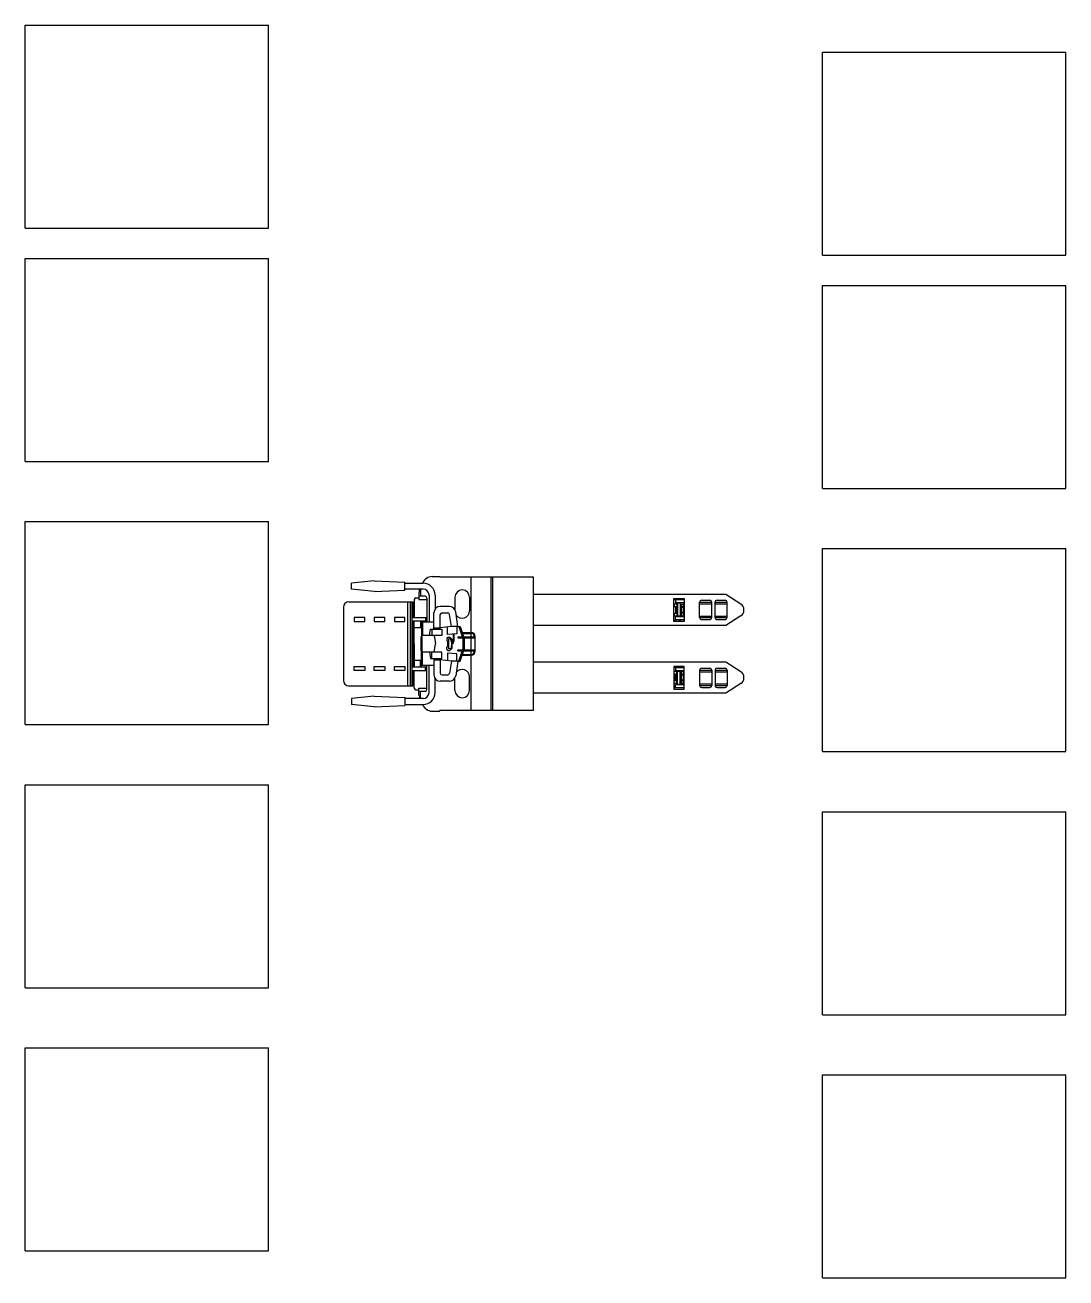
# Model space of a CAD drawing. Header units: millimetres. Extents: x -9564 to 48820, y -25359 to 24346.
# Drawn here: x 19907 to 25032, y -22808 to -16640 of the extents above; entities that cross this region are included whole.
import ezdxf

# ---------------------------------------------------------------- set-up
doc = ezdxf.new("R2010")
doc.units = ezdxf.units.MM
doc.header["$LTSCALE"] = 100
doc.layers.add('Maquinas', color=200, linetype='Continuous')
doc.layers.add('Mesas-estantes', color=230, linetype='Continuous')

msp = doc.modelspace()

# ---------------------------------------------------------------- linework, layer by layer
at = {"layer": 'Maquinas'}
for p, q in [((21911.533, -19355.237), (21948.433, -19355.237)), ((21948.433, -19355.237), (21948.433, -19357.937)), ((22104.133, -19357.937), (21948.433, -19357.937)), ((22411.033, -19357.937), (22104.133, -19357.937)), ((22104.133, -19630.334), (22104.133, -19357.937)), ((22201.333, -20014.937), (22201.333, -19357.937)), ((22210.333, -20014.937), (22210.333, -19357.937)), ((22411.033, -20014.937), (22411.033, -19357.937)), ((21626.233, -19376.837), (21513.733, -19387.637)), ((21513.733, -19417.337), (21513.733, -19387.637)), ((21626.233, -19428.137), (21513.733, -19417.337)), ((21626.233, -19376.837), (21776.533, -19383.137)), ((21626.233, -19428.137), (21776.533, -19421.837)), ((21776.533, -19421.837), (21776.533, -19383.137)), ((21776.533, -19387.637), (21866.533, -19387.637)), ((21866.533, -19417.337), (21776.533, -19417.337)), ((21848.533, -19429.937), (21848.533, -19417.337)), ((21853.933, -19417.337), (21853.933, -19452.437)), ((21500.852, -19479.437), (21816.133, -19479.437)), ((21789.133, -19479.437), (21789.133, -19893.437)), ((21802.633, -19479.437), (21802.633, -19893.437)), ((21811.633, -19479.437), (21811.633, -19893.437)), ((21816.133, -19479.437), (21816.133, -19555.937)), ((21823.333, -19467.737), (21823.333, -19555.937)), ((21830.533, -19460.537), (21844.933, -19460.537)), ((21848.533, -19429.937), (21844.933, -19433.537)), ((21844.933, -19433.537), (21844.933, -19467.737)), ((21876.433, -19452.437), (21844.933, -19452.437)), ((21844.933, -19467.737), (21885.433, -19467.737)), ((21885.433, -19461.437), (21885.433, -19579.337)), ((21896.233, -19447.037), (21896.233, -19579.337)), ((21925.933, -19447.037), (21925.933, -19514.767)), ((22023.133, -19456.937), (22023.133, -19517.587)), ((22095.133, -19456.937), (22095.133, -19524.437)), ((23356.933, -19443.437), (22411.033, -19443.437)), ((23152.633, -19470.299), (23100.433, -19470.299)), ((23108.533, -19470.299), (23108.533, -19484.699)), ((23148.133, -19484.699), (23108.533, -19484.699)), ((23119.333, -19486.499), (23119.333, -19550.399)), ((23131.933, -19486.499), (23119.333, -19486.499)), ((23131.933, -19486.499), (23131.933, -19550.399)), ((23148.133, -19484.699), (23148.133, -19550.399)), ((23228.233, -19556.699), (23228.233, -19481.999)), ((23228.233, -19481.999), (23287.633, -19481.999)), ((23228.233, -19489.199), (23287.633, -19489.199)), ((23238.133, -19472.099), (23277.733, -19472.099)), ((23287.633, -19556.699), (23287.633, -19481.999)), ((23303.833, -19556.699), (23303.833, -19481.999)), ((23303.833, -19481.999), (23363.233, -19481.999)), ((23303.833, -19489.199), (23363.233, -19489.199)), ((23313.733, -19472.099), (23353.333, -19472.099)), ((23431.445, -19490.854), (23356.933, -19443.437)), ((23363.233, -19556.699), (23363.233, -19481.999)), ((21474.133, -19506.156), (21474.133, -19866.718)), ((21919.585, -19614.437), (21919.585, -19533.731)), ((21996.085, -19502.231), (21951.085, -19502.231)), ((21951.085, -19614.437), (21951.085, -19542.731)), ((21960.085, -19533.731), (21988.279, -19533.731)), ((22005.728, -19601.231), (21997.189, -19541.458)), ((22037.547, -19601.231), (22027.268, -19529.276)), ((23116.633, -19490.999), (23103.133, -19490.999)), ((23103.133, -19490.999), (23103.133, -19504.499)), ((23116.633, -19504.499), (23103.133, -19504.499)), ((23116.633, -19536.899), (23103.133, -19536.899)), ((23103.133, -19536.899), (23103.133, -19550.399)), ((23116.633, -19550.399), (23103.133, -19550.399)), ((23116.633, -19507.199), (23108.533, -19507.199)), ((23108.533, -19507.199), (23108.533, -19531.499)), ((23116.633, -19531.499), (23108.533, -19531.499)), ((23116.633, -19490.999), (23116.633, -19550.399)), ((23131.933, -19550.399), (23119.333, -19550.399)), ((23138.233, -19491.899), (23138.233, -19550.399)), ((23148.133, -19491.899), (23138.233, -19491.899)), ((23148.133, -19504.499), (23138.233, -19504.499)), ((23148.133, -19507.199), (23138.233, -19507.199)), ((23148.133, -19531.499), (23138.233, -19531.499)), ((23148.133, -19535.999), (23138.233, -19535.999)), ((23148.133, -19550.399), (23138.233, -19550.399)), ((23228.233, -19549.499), (23287.633, -19549.499)), ((23303.833, -19549.499), (23363.233, -19549.499)), ((23431.445, -19549.021), (23356.933, -19596.437)), ((23446.033, -19522.445), (23446.033, -19517.429)), ((21811.633, -19555.937), (21885.433, -19555.937)), ((21811.633, -19573.937), (21885.433, -19573.937)), ((21816.133, -19573.937), (21816.133, -19798.937)), ((21823.333, -19686.437), (21823.333, -19573.937)), ((21823.333, -19605.437), (21863.833, -19605.437)), ((21853.933, -19573.937), (21853.933, -19605.437)), ((21859.333, -19573.937), (21859.333, -19650.437)), ((21919.585, -19579.337), (21863.833, -19579.337)), ((21863.833, -19579.337), (21863.833, -19645.937)), ((21879.133, -19555.937), (21879.133, -19573.937)), ((21919.585, -19607.237), (21951.085, -19607.237)), ((22005.728, -19601.231), (21951.085, -19607.237)), ((21987.147, -19640.831), (21987.147, -19603.273)), ((22037.547, -19601.231), (22005.728, -19601.231)), ((22037.547, -19601.231), (22033.047, -19601.231)), ((22033.047, -19601.231), (22033.047, -19637.231)), ((22037.547, -19601.231), (22049.247, -19601.231)), ((22042.624, -19601.231), (22061.833, -19660.434)), ((22049.247, -19601.231), (22068.133, -19659.437)), ((23356.933, -19596.437), (22411.033, -19596.437)), ((23108.533, -19568.399), (23108.533, -19553.999)), ((23152.633, -19553.999), (23108.533, -19553.999)), ((23152.633, -19568.399), (23108.533, -19568.399)), ((23228.233, -19556.699), (23287.633, -19556.699)), ((23238.133, -19566.599), (23277.733, -19566.599)), ((23303.833, -19556.699), (23363.233, -19556.699)), ((23313.733, -19566.599), (23353.333, -19566.599)), ((21859.333, -19650.437), (21857.533, -19652.237)), ((21857.533, -19720.637), (21857.533, -19652.237)), ((21863.833, -19645.937), (21862.033, -19647.737)), ((21862.033, -19725.137), (21862.033, -19647.737)), ((21959.185, -19645.937), (21863.833, -19645.937)), ((21898.885, -19645.937), (21903.385, -19614.437)), ((21903.385, -19614.437), (21951.085, -19614.437)), ((21909.685, -19614.437), (21909.685, -19645.937)), ((21920.533, -19645.937), (21927.733, -19686.437)), ((21951.085, -19614.437), (21959.185, -19614.437)), ((21959.185, -19614.437), (21959.185, -19645.937)), ((21983.533, -19659.437), (21983.533, -19672.037)), ((21983.533, -19659.437), (21986.233, -19659.437)), ((21983.533, -19672.037), (21986.233, -19672.037)), ((21986.233, -19659.437), (21986.233, -19654.037)), ((21986.233, -19654.037), (21998.833, -19654.037)), ((21986.233, -19672.037), (21986.233, -19700.837)), ((22033.047, -19637.231), (21987.147, -19640.831)), ((22002.433, -19661.237), (21993.433, -19661.237)), ((21993.433, -19711.637), (21993.433, -19661.237)), ((22009.633, -19664.837), (21998.833, -19654.037)), ((22002.433, -19664.837), (22002.433, -19661.237)), ((22005.133, -19664.837), (22002.433, -19664.837)), ((22005.133, -19674.737), (22005.133, -19664.837)), ((22007.833, -19674.737), (22005.133, -19674.737)), ((22007.833, -19698.137), (22007.833, -19674.737)), ((22009.633, -19708.037), (22009.633, -19664.837)), ((22012.347, -19664.837), (22012.347, -19684.637)), ((22012.347, -19664.837), (22015.047, -19664.837)), ((22015.047, -19638.643), (22015.047, -19664.837)), ((22015.047, -19674.737), (22017.747, -19674.737)), ((22015.047, -19674.737), (22015.047, -19684.637)), ((22017.747, -19638.431), (22017.747, -19674.737)), ((22036.899, -19651.934), (22059.075, -19651.934)), ((22036.899, -19651.934), (22036.899, -19656.434)), ((22036.899, -19656.434), (22060.535, -19656.434)), ((22058.69, -19630.334), (22104.133, -19630.334)), ((22060.15, -19634.834), (22104.133, -19634.834)), ((22061.833, -19660.434), (22061.833, -19712.441)), ((22065.699, -19651.934), (22123.033, -19651.934)), ((22067.159, -19656.434), (22123.033, -19656.434)), ((22068.133, -19659.437), (22068.133, -19713.437)), ((22104.133, -19651.934), (22104.133, -19634.834)), ((22104.133, -19716.44), (22104.133, -19656.434)), ((22118.533, -19649.234), (22118.533, -19651.934)), ((22123.033, -19723.64), (22123.033, -19649.234)), ((21823.333, -19686.437), (21823.333, -19798.937)), ((21859.333, -19722.437), (21857.533, -19720.637)), ((21859.333, -19798.937), (21859.333, -19722.437)), ((21863.833, -19726.937), (21862.033, -19725.137)), ((21863.833, -19793.537), (21863.833, -19726.937)), ((21959.185, -19726.937), (21863.833, -19726.937)), ((21898.885, -19726.937), (21903.385, -19758.437)), ((21909.685, -19758.437), (21909.685, -19726.937)), ((21920.533, -19726.937), (21927.733, -19686.437)), ((21959.185, -19758.437), (21959.185, -19726.937)), ((21983.533, -19700.837), (21986.233, -19700.837)), ((21983.533, -19713.437), (21983.533, -19700.837)), ((21983.533, -19713.437), (21986.233, -19713.437)), ((21986.233, -19713.437), (21986.233, -19718.837)), ((21986.233, -19718.837), (21998.833, -19718.837)), ((22033.047, -19735.643), (21987.147, -19732.043)), ((21987.147, -19732.043), (21987.147, -19769.601)), ((22002.433, -19711.637), (21993.433, -19711.637)), ((22009.633, -19708.037), (21998.833, -19718.837)), ((22005.133, -19708.037), (22002.433, -19708.037)), ((22002.433, -19708.037), (22002.433, -19711.637)), ((22007.833, -19698.137), (22005.133, -19698.137)), ((22005.133, -19698.137), (22005.133, -19708.037)), ((22015.047, -19684.637), (22012.347, -19684.637)), ((22033.047, -19771.643), (22033.047, -19735.643)), ((22036.899, -19716.44), (22060.535, -19716.44)), ((22036.899, -19720.94), (22036.899, -19716.44)), ((22036.899, -19720.94), (22059.075, -19720.94)), ((22042.624, -19771.643), (22061.833, -19712.441)), ((22049.247, -19771.643), (22068.133, -19713.437)), ((22065.699, -19720.94), (22123.033, -19720.94)), ((22067.159, -19716.44), (22123.033, -19716.44)), ((22104.133, -19738.04), (22104.133, -19720.94)), ((22118.533, -19723.64), (22118.533, -19720.94)), ((21823.333, -19767.437), (21863.833, -19767.437)), ((21853.933, -19798.937), (21853.933, -19767.437)), ((21919.585, -19793.537), (21863.833, -19793.537)), ((21885.433, -19911.437), (21885.433, -19793.537)), ((21896.233, -19925.837), (21896.233, -19793.537)), ((21903.385, -19758.437), (21951.085, -19758.437)), ((21919.585, -19758.437), (21919.585, -19839.143)), ((21919.585, -19765.637), (21951.085, -19765.637)), ((21951.085, -19758.437), (21951.085, -19830.143)), ((21951.085, -19758.437), (21959.185, -19758.437)), ((22005.728, -19771.643), (21951.085, -19765.637)), ((22005.728, -19771.643), (21997.189, -19831.416)), ((22037.547, -19771.643), (22005.728, -19771.643)), ((22037.547, -19771.643), (22027.268, -19843.598)), ((22037.547, -19771.643), (22033.047, -19771.643)), ((22037.547, -19771.643), (22049.247, -19771.643)), ((22058.69, -19742.54), (22104.133, -19742.54)), ((22060.15, -19738.04), (22104.133, -19738.04)), ((22104.133, -20014.937), (22104.133, -19742.54)), ((23356.933, -19776.437), (22411.033, -19776.437)), ((23431.445, -19823.854), (23356.933, -19776.437)), ((21811.633, -19798.937), (21885.433, -19798.937)), ((21811.633, -19816.937), (21885.433, -19816.937)), ((21816.133, -19893.437), (21816.133, -19816.937)), ((21823.333, -19905.137), (21823.333, -19816.937)), ((21879.133, -19816.937), (21879.133, -19798.937)), ((21925.933, -19925.837), (21925.933, -19858.108)), ((21960.085, -19839.143), (21988.279, -19839.143)), ((22023.133, -19915.937), (22023.133, -19855.287)), ((22095.133, -19915.937), (22095.133, -19848.437)), ((23116.633, -19822.475), (23103.133, -19822.475)), ((23103.133, -19835.975), (23103.133, -19822.475)), ((23116.633, -19835.975), (23103.133, -19835.975)), ((23152.633, -19804.475), (23108.533, -19804.475)), ((23108.533, -19804.475), (23108.533, -19818.875)), ((23152.633, -19818.875), (23108.533, -19818.875)), ((23108.533, -19865.675), (23108.533, -19841.375)), ((23116.633, -19841.375), (23108.533, -19841.375)), ((23116.633, -19881.875), (23116.633, -19822.475)), ((23119.333, -19886.375), (23119.333, -19822.475)), ((23131.933, -19822.475), (23119.333, -19822.475)), ((23131.933, -19886.375), (23131.933, -19822.475)), ((23148.133, -19822.475), (23138.233, -19822.475)), ((23138.233, -19880.975), (23138.233, -19822.475)), ((23148.133, -19836.875), (23138.233, -19836.875)), ((23148.133, -19841.375), (23138.233, -19841.375)), ((23148.133, -19888.175), (23148.133, -19822.475)), ((23228.233, -19816.175), (23228.233, -19890.875)), ((23228.233, -19816.175), (23287.633, -19816.175)), ((23228.233, -19823.375), (23287.633, -19823.375)), ((23238.133, -19806.275), (23277.733, -19806.275)), ((23287.633, -19816.175), (23287.633, -19890.875)), ((23303.833, -19816.175), (23303.833, -19890.875)), ((23303.833, -19816.175), (23363.233, -19816.175)), ((23303.833, -19823.375), (23363.233, -19823.375)), ((23313.733, -19806.275), (23353.333, -19806.275)), ((23363.233, -19816.175), (23363.233, -19890.875)), ((23446.033, -19855.445), (23446.033, -19850.429)), ((21500.852, -19893.437), (21816.133, -19893.437)), ((21830.533, -19912.337), (21844.933, -19912.337)), ((21844.933, -19905.137), (21885.433, -19905.137)), ((21844.933, -19939.337), (21844.933, -19905.137)), ((21876.433, -19920.437), (21844.933, -19920.437)), ((21853.933, -19955.537), (21853.933, -19920.437)), ((21996.085, -19870.643), (21951.085, -19870.643)), ((23152.633, -19902.575), (23100.433, -19902.575)), ((23116.633, -19868.375), (23103.133, -19868.375)), ((23103.133, -19881.875), (23103.133, -19868.375)), ((23116.633, -19881.875), (23103.133, -19881.875)), ((23116.633, -19865.675), (23108.533, -19865.675)), ((23108.533, -19902.575), (23108.533, -19888.175)), ((23148.133, -19888.175), (23108.533, -19888.175)), ((23131.933, -19886.375), (23119.333, -19886.375)), ((23148.133, -19865.675), (23138.233, -19865.675)), ((23148.133, -19868.375), (23138.233, -19868.375)), ((23148.133, -19880.975), (23138.233, -19880.975)), ((23228.233, -19883.675), (23287.633, -19883.675)), ((23228.233, -19890.875), (23287.633, -19890.875)), ((23238.133, -19900.775), (23277.733, -19900.775)), ((23303.833, -19883.675), (23363.233, -19883.675)), ((23303.833, -19890.875), (23363.233, -19890.875)), ((23313.733, -19900.775), (23353.333, -19900.775)), ((23431.445, -19882.021), (23356.933, -19929.437)), ((21626.233, -19944.737), (21513.733, -19955.537)), ((21513.733, -19955.537), (21513.733, -19985.237)), ((21626.233, -19944.737), (21776.533, -19951.037)), ((21776.533, -19951.037), (21776.533, -19989.737)), ((21866.533, -19955.537), (21776.533, -19955.537)), ((21848.533, -19942.937), (21844.933, -19939.337)), ((21848.533, -19942.937), (21848.533, -19955.537)), ((23356.933, -19929.437), (22411.033, -19929.437)), ((21626.233, -19996.037), (21513.733, -19985.237)), ((21626.233, -19996.037), (21776.533, -19989.737)), ((21776.533, -19985.237), (21866.533, -19985.237)), ((21911.533, -20017.637), (21948.433, -20017.637)), ((22104.133, -20014.937), (21948.433, -20014.937)), ((21948.433, -20017.637), (21948.433, -20014.937)), ((22411.033, -20014.937), (22104.133, -20014.937))]:
    msp.add_line(p, q, dxfattribs=at)
for points in [[(23100.433, -19463.099), (23152.633, -19463.099), (23152.633, -19575.599), (23100.433, -19575.599)], [(21527.233, -19575.737), (21579.433, -19575.737), (21579.433, -19555.937), (21527.233, -19555.937)], [(21626.233, -19575.737), (21678.433, -19575.737), (21678.433, -19555.937), (21626.233, -19555.937)], [(21725.233, -19575.737), (21777.433, -19575.737), (21777.433, -19555.937), (21725.233, -19555.937)], [(21527.233, -19797.137), (21579.433, -19797.137), (21579.433, -19816.937), (21527.233, -19816.937)], [(21626.233, -19797.137), (21678.433, -19797.137), (21678.433, -19816.937), (21626.233, -19816.937)], [(21725.233, -19797.137), (21777.433, -19797.137), (21777.433, -19816.937), (21725.233, -19816.937)], [(23100.433, -19909.775), (23152.633, -19909.775), (23152.633, -19797.275), (23100.433, -19797.275)]]:
    msp.add_lwpolyline(points, close=True, dxfattribs=at)
for centre in [(21932.185, -19610.837), (21942.985, -19610.837), (23107.633, -19571.999), (23131.033, -19571.999), (21932.185, -19762.037), (21942.985, -19762.037), (23107.633, -19800.875), (23131.033, -19800.875)]:
    msp.add_circle(centre, 1.8, dxfattribs=at)
for centre, radius, start, end in [((21911.533, -19405.637), 50.4, 90, 159.0751676), ((21866.533, -19447.037), 59.4, 0, 90), ((21866.533, -19447.037), 29.7, 0, 90), ((22059.133, -19456.937), 36, 0, 180), ((21500.852, -19506.156), 26.719, 90, 180), ((21830.533, -19467.737), 7.2, 90, 180), ((21876.433, -19461.437), 9, 0, 90), ((23238.133, -19481.999), 9.9, 90, 180), ((23277.733, -19481.999), 9.9, 0, 90), ((23313.733, -19481.999), 9.9, 90, 180), ((23353.333, -19481.999), 9.9, 0, 90), ((21951.085, -19533.731), 31.5, 90, 180), ((21960.085, -19542.731), 9, 90, 180), ((21988.279, -19542.731), 9, 8.1301024, 90), ((21996.085, -19533.731), 31.5, 8.1301024, 90), ((22059.133, -19524.437), 36, 214.5887788, 0), ((23414.533, -19517.429), 31.5, 0, 57.5288077), ((23414.533, -19522.445), 31.5, 302.4711923, 0), ((23238.133, -19556.699), 9.9, 180, 270), ((23277.733, -19556.699), 9.9, 270, 0), ((23313.733, -19556.699), 9.9, 180, 270), ((23353.333, -19556.699), 9.9, 270, 0), ((22104.133, -19649.234), 18.9, 0, 90), ((22104.133, -19649.234), 14.4, 0, 90), ((22104.133, -19723.64), 18.9, 270, 0), ((22104.133, -19723.64), 14.4, 270, 0), ((21951.085, -19839.143), 31.5, 180, 270), ((21960.085, -19830.143), 9, 180, 270), ((21988.279, -19830.143), 9, 270, 351.8698976), ((21996.085, -19839.143), 31.5, 270, 351.8698976), ((22059.133, -19848.437), 36, 0, 145.4112212), ((23238.133, -19816.175), 9.9, 90, 180), ((23277.733, -19816.175), 9.9, 0, 90), ((23313.733, -19816.175), 9.9, 90, 180), ((23353.333, -19816.175), 9.9, 0, 90), ((23414.533, -19850.429), 31.5, 0, 57.5288077), ((23414.533, -19855.445), 31.5, 302.4711923, 0), ((21500.852, -19866.718), 26.719, 180, 270), ((21830.533, -19905.137), 7.2, 180, 270), ((21876.433, -19911.437), 9, 270, 0), ((22059.133, -19915.937), 36, 180, 0), ((23238.133, -19890.875), 9.9, 180, 270), ((23277.733, -19890.875), 9.9, 270, 0), ((23313.733, -19890.875), 9.9, 180, 270), ((23353.333, -19890.875), 9.9, 270, 0), ((21866.533, -19925.837), 59.4, 270, 0), ((21866.533, -19925.837), 29.7, 270, 0), ((21911.533, -19967.237), 50.4, 200.9248324, 270)]:
    msp.add_arc(centre, radius, start, end, dxfattribs=at)
at = {"layer": 'Mesas-estantes'}
for p, q in [((19907.081, -17140.261), (19907.081, -16640.261)), ((19907.081, -16640.261), (21105.703, -16640.261)), ((21105.703, -17140.261), (21105.703, -16640.261)), ((23832.892, -17273.277), (23832.892, -16773.277)), ((23832.892, -16773.277), (25031.515, -16773.277)), ((25031.515, -17273.277), (25031.515, -16773.277)), ((19907.081, -17640.261), (19907.081, -17140.261)), ((21105.703, -17640.261), (21105.703, -17140.261)), ((23832.892, -17773.277), (23832.892, -17273.277)), ((25031.515, -17773.277), (25031.515, -17273.277)), ((19907.081, -17640.261), (21105.703, -17640.261)), ((19907.081, -18289.204), (19907.081, -17789.204)), ((19907.081, -17789.204), (21105.703, -17789.204)), ((21105.703, -18289.204), (21105.703, -17789.204)), ((23832.892, -17773.277), (25031.515, -17773.277)), ((23832.892, -18422.221), (23832.892, -17922.221)), ((23832.892, -17922.221), (25031.515, -17922.221)), ((25031.515, -18422.221), (25031.515, -17922.221)), ((19907.081, -18789.204), (19907.081, -18289.204)), ((21105.703, -18789.204), (21105.703, -18289.204)), ((23832.892, -18922.221), (23832.892, -18422.221)), ((25031.515, -18922.221), (25031.515, -18422.221)), ((19907.081, -18789.204), (21105.703, -18789.204)), ((23832.892, -18922.221), (25031.515, -18922.221)), ((19907.081, -19584.006), (19907.081, -19084.006)), ((19907.081, -19084.006), (21105.703, -19084.006)), ((21105.703, -19584.006), (21105.703, -19084.006)), ((23832.892, -19717.022), (23832.892, -19217.022)), ((23832.892, -19217.022), (25031.515, -19217.022)), ((25031.515, -19717.022), (25031.515, -19217.022)), ((19907.081, -20084.006), (19907.081, -19584.006)), ((21105.703, -20084.006), (21105.703, -19584.006)), ((23832.892, -20217.022), (23832.892, -19717.022)), ((25031.515, -20217.022), (25031.515, -19717.022)), ((19907.081, -20084.006), (21105.703, -20084.006)), ((23832.892, -20217.022), (25031.515, -20217.022)), ((19907.081, -20880.09), (19907.081, -20380.09)), ((19907.081, -20380.09), (21105.703, -20380.09)), ((21105.703, -20880.09), (21105.703, -20380.09)), ((23832.892, -21013.107), (23832.892, -20513.107)), ((23832.892, -20513.107), (25031.515, -20513.107)), ((25031.515, -21013.107), (25031.515, -20513.107)), ((19907.081, -21380.09), (19907.081, -20880.09)), ((21105.703, -21380.09), (21105.703, -20880.09)), ((23832.892, -21513.107), (23832.892, -21013.107)), ((25031.515, -21513.107), (25031.515, -21013.107)), ((19907.081, -21380.09), (21105.703, -21380.09)), ((23832.892, -21513.107), (25031.515, -21513.107)), ((19907.081, -22174.892), (19907.081, -21674.892)), ((19907.081, -21674.892), (21105.703, -21674.892)), ((21105.703, -22174.892), (21105.703, -21674.892)), ((23832.892, -22307.908), (23832.892, -21807.908)), ((23832.892, -21807.908), (25031.515, -21807.908)), ((25031.515, -22307.908), (25031.515, -21807.908)), ((19907.081, -22674.892), (19907.081, -22174.892)), ((21105.703, -22674.892), (21105.703, -22174.892)), ((23832.892, -22807.908), (23832.892, -22307.908)), ((25031.515, -22807.908), (25031.515, -22307.908)), ((19907.081, -22674.892), (21105.703, -22674.892)), ((23832.892, -22807.908), (25031.515, -22807.908))]:
    msp.add_line(p, q, dxfattribs=at)

doc.saveas('drawing.dxf')
